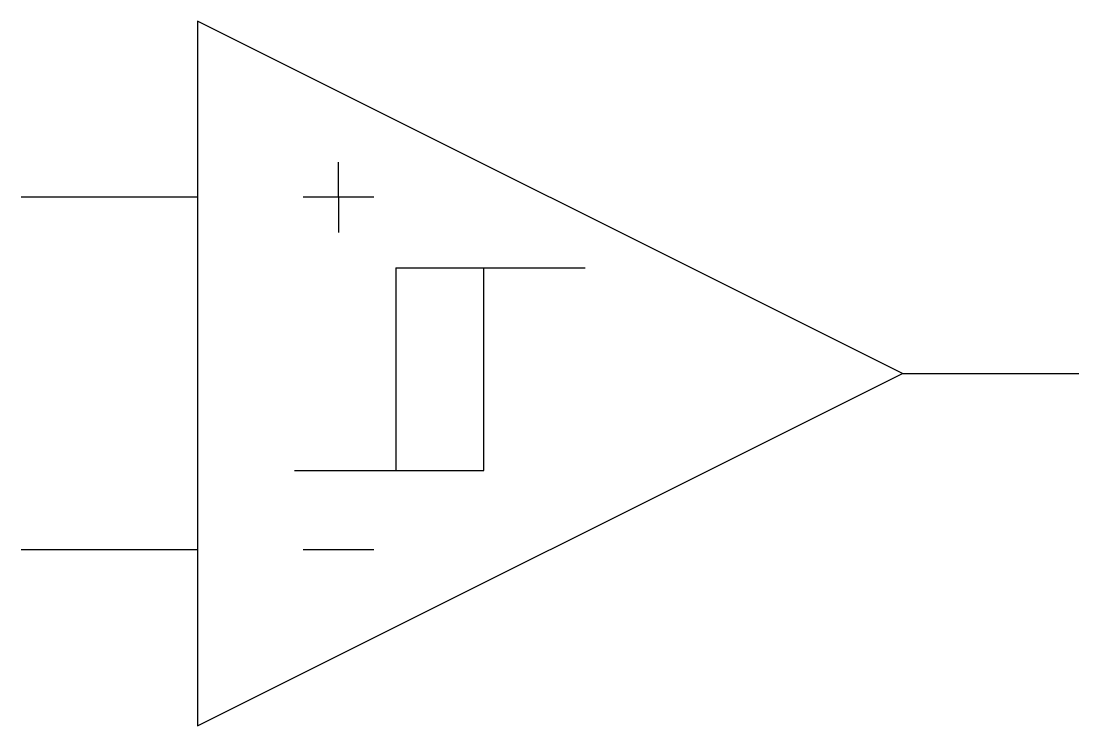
# Model space of a CAD drawing. Header units: millimetres. Extents: x -15 to 15, y -10 to 10.
import ezdxf

# ---------------------------------------------------------------- set-up
doc = ezdxf.new("R2010")
doc.units = ezdxf.units.MM
doc.layers.get('0').update_dxf_attribs({"lineweight": 25})
doc.layers.add('OBJECT', color=18, linetype='Continuous', lineweight=25, true_color=0x000000)

msp = doc.modelspace()

# ---------------------------------------------------------------- linework, layer by layer
for p, q in [((-4.375, 3), (1, 3)), ((-4.375, 3), (-4.375, -2.75)), ((-1.875, -2.75), (-1.875, 3)), ((-7.25, -2.75), (-1.875, -2.75))]:
    msp.add_line(p, q)
at = {"layer": 'OBJECT'}
for p, q in [((-10, 10), (-10, -10)), ((10, 0), (-10, 10)), ((-6, 5), (-6, 6)), ((-10, 5), (-15, 5)), ((-5, 5), (-7, 5)), ((-6, 5), (-6, 4)), ((-10, -10), (10, 0)), ((10, 0), (15, 0)), ((-10, -5), (-15, -5)), ((-5, -5), (-7, -5))]:
    msp.add_line(p, q, dxfattribs=at)

doc.saveas('drawing.dxf')
